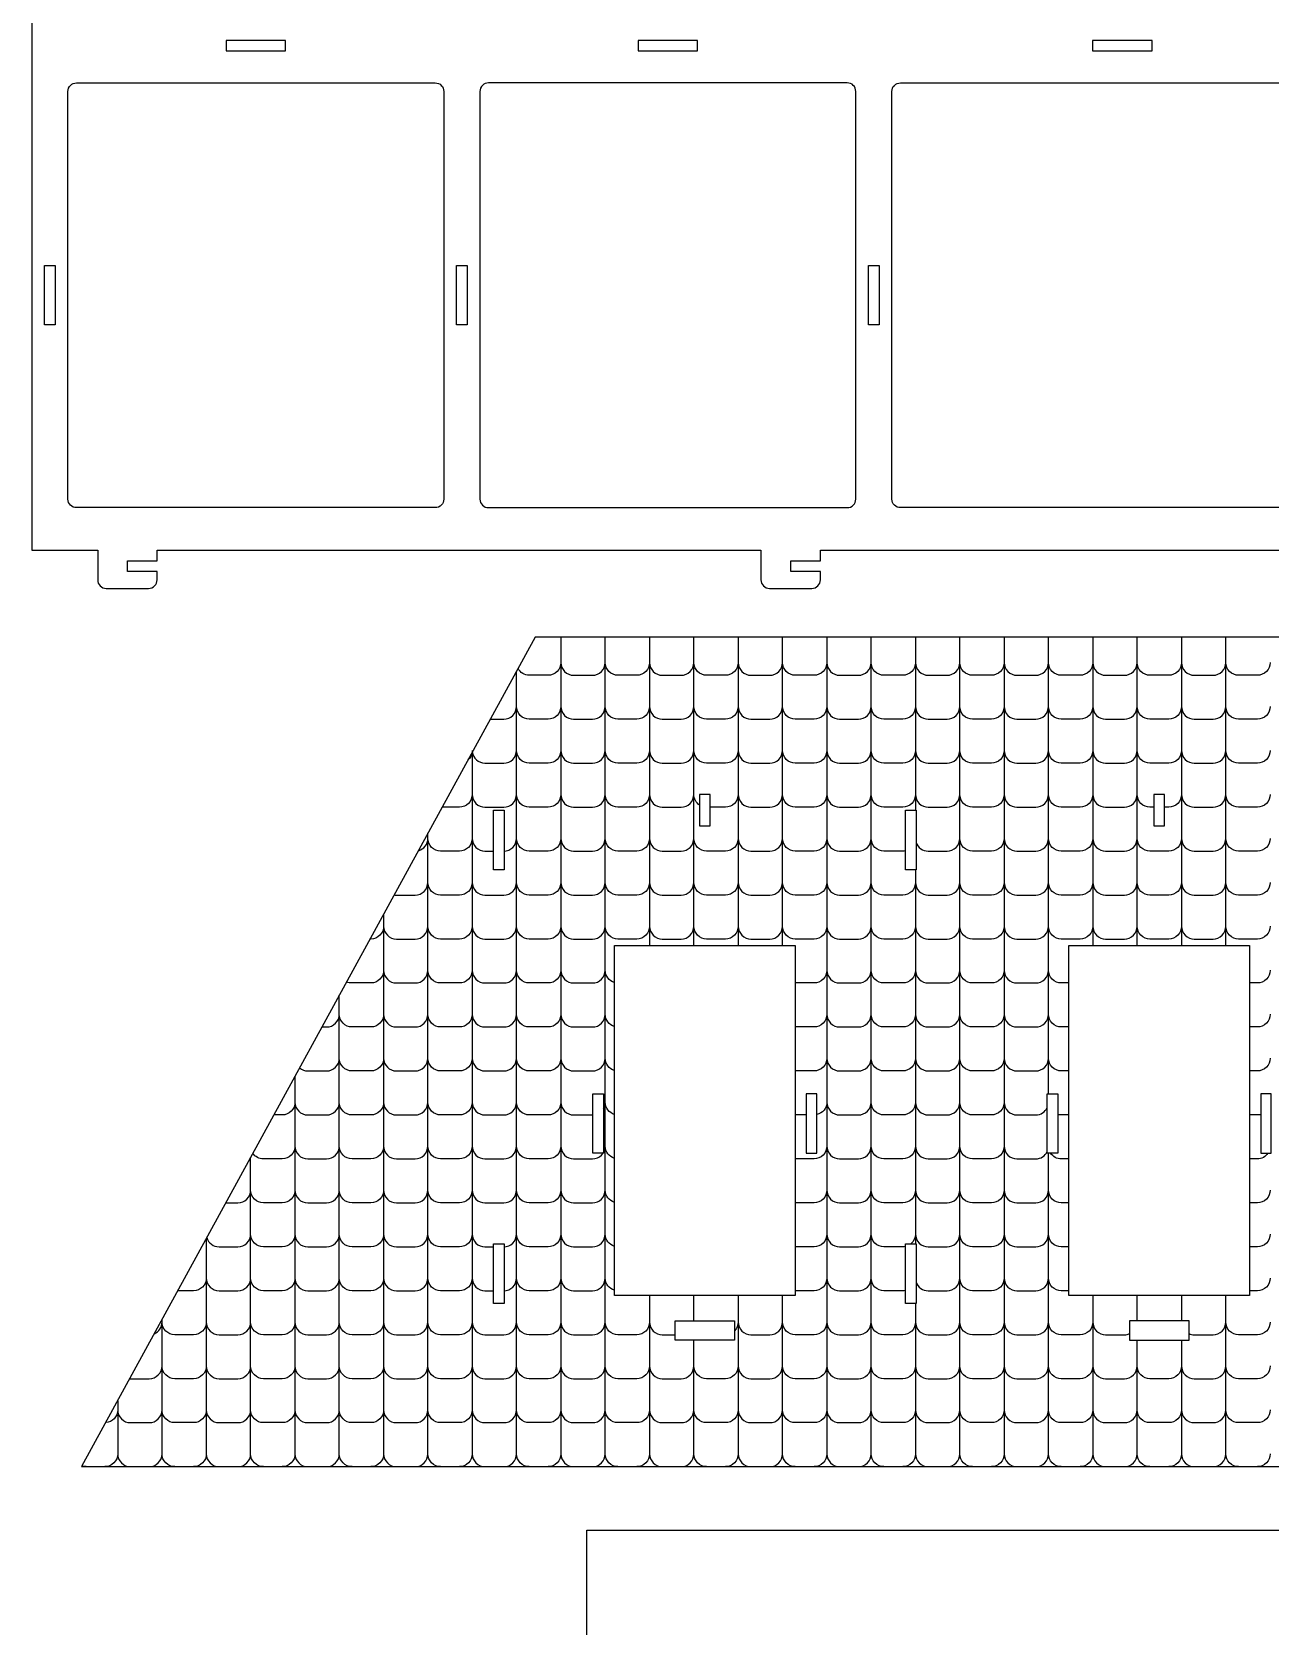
# Model space of a CAD drawing. Extents: x 3446 to 14467, y -2787 to 3269.
# Drawn here: x 8985 to 10384, y -660 to 1142 of the extents above; entities that cross this region are included whole.
import ezdxf

# ---------------------------------------------------------------- set-up
doc = ezdxf.new("R2010")
doc.units = 0
doc.header["$MEASUREMENT"] = 0
doc.layers.add('LAYER_1', color=18, linetype='CONTINUOUS')

msp = doc.modelspace()

# ---------------------------------------------------------------- linework, layer by layer
at = {"layer": 'LAYER_1'}
for points in [[(8984.8, 1696.1), (8984.8, 556.1), (9059.2, 556.1), (9059.2, 522.5, 0.414214), (9068.8, 512.9), (9116.8, 512.9, 0.414214), (9126.4, 522.5), (9126.4, 532.1), (9092.8, 532.1), (9092.8, 544.1), (9126.4, 544.1), (9126.4, 556.1), (9808.8, 556.1), (9808.8, 522.5, 0.414214), (9818.4, 512.9), (9866.4, 512.9, 0.414214), (9876, 522.5), (9876, 532.1), (9842.4, 532.1), (9842.4, 544.1), (9876, 544.1), (9876, 556.1), (10558.4, 556.1)], [(9582.7, 457.6), (9582.7, -465.1, 0.414214), (9597.1, -479.5)], [(9618.4, -479.5, 0.414214), (9632.8, -465.1), (9632.8, 457.6)], [(9883.3, 457.6), (9883.3, -465.1, 0.414214), (9897.7, -479.5)], [(9919, -479.5, 0.414214), (9933.4, -465.1), (9933.4, 457.6)], [(10048, -479.5, -0.414214), (10033.6, -465.1), (10033.6, 457.6)], [(10083.7, 457.6), (10083.7, -465.1, -0.414214), (10069.3, -479.5)], [(9518.2, -479.5, 0.414214), (9532.6, -465.1), (9532.6, 419.5)], [(9582.7, 429.1, -0.414214), (9568.3, 414.7), (9547, 414.7, -0.279406), (9534.3, 422.5)], [(9582.7, 429.1, 0.414214), (9597.1, 414.7), (9618.4, 414.7, 0.414214), (9632.8, 429.1)], [(9682.9, 429.1, -0.414214), (9668.5, 414.7), (9647.2, 414.7, -0.414214), (9632.8, 429.1)], [(9682.9, 429.1, 0.414214), (9697.3, 414.7), (9718.6, 414.7, 0.414214), (9733, 429.1)], [(9783.1, 429.1, -0.414214), (9768.7, 414.7), (9747.4, 414.7, -0.414214), (9733, 429.1)], [(9783.1, 429.1, 0.414214), (9797.5, 414.7), (9818.8, 414.7, 0.414214), (9833.2, 429.1)], [(9883.3, 429.1, -0.414214), (9868.9, 414.7), (9847.6, 414.7, -0.414214), (9833.2, 429.1)], [(9883.3, 429.1, 0.414214), (9897.7, 414.7), (9919, 414.7, 0.414214), (9933.4, 429.1)], [(9983.5, 429.1, -0.414214), (9969.1, 414.7), (9947.8, 414.7, -0.414214), (9933.4, 429.1)], [(9983.5, 429.1, 0.414214), (9997.9, 414.7), (10019.2, 414.7, 0.414214), (10033.6, 429.1)], [(10083.7, 429.1, -0.414214), (10069.3, 414.7), (10048, 414.7, -0.414214), (10033.6, 429.1)], [(10083.7, 429.1, 0.414214), (10098.1, 414.7), (10119.4, 414.7, 0.414214), (10133.8, 429.1)], [(10183.9, 429.1, -0.414214), (10169.5, 414.7), (10148.2, 414.7, -0.414214), (10133.8, 429.1)], [(10183.9, 429.1, 0.414214), (10198.3, 414.7), (10219.6, 414.7, 0.414214), (10234, 429.1)], [(10284.1, 429.1, -0.414214), (10269.7, 414.7), (10248.4, 414.7, -0.414214), (10234, 429.1)], [(10284.1, 429.1, 0.414214), (10298.5, 414.7), (10319.8, 414.7, 0.414214), (10334.2, 429.1)], [(10384.3, 429.1, -0.414214), (10369.9, 414.7), (10348.6, 414.7, -0.414214), (10334.2, 429.1)], [(9502.9, 365.1), (9518.2, 365.1, 0.414214), (9532.6, 379.5)], [(9582.7, 379.5, -0.414214), (9568.3, 365.1), (9547, 365.1, -0.414214), (9532.6, 379.5)], [(9582.7, 379.5, 0.414214), (9597.1, 365.1), (9618.4, 365.1, 0.414214), (9632.8, 379.5)], [(9682.9, 379.5, -0.414214), (9668.5, 365.1), (9647.2, 365.1, -0.414214), (9632.8, 379.5)], [(9682.9, 379.5, 0.414214), (9697.3, 365.1), (9718.6, 365.1, 0.414214), (9733, 379.5)], [(9783.1, 379.5, -0.414214), (9768.7, 365.1), (9747.4, 365.1, -0.414214), (9733, 379.5)], [(9783.1, 379.5, 0.414214), (9797.5, 365.1), (9818.8, 365.1, 0.414214), (9833.2, 379.5)], [(9883.3, 379.5, -0.414214), (9868.9, 365.1), (9847.6, 365.1, -0.414214), (9833.2, 379.5)], [(9883.3, 379.5, 0.414214), (9897.7, 365.1), (9919, 365.1, 0.414214), (9933.4, 379.5)], [(9983.5, 379.5, -0.414214), (9969.1, 365.1), (9947.8, 365.1, -0.414214), (9933.4, 379.5)], [(9983.5, 379.5, 0.414214), (9997.9, 365.1), (10019.2, 365.1, 0.414214), (10033.6, 379.5)], [(10083.7, 379.5, -0.414214), (10069.3, 365.1), (10048, 365.1, -0.414214), (10033.6, 379.5)], [(10083.7, 379.5, 0.414214), (10098.1, 365.1), (10119.4, 365.1, 0.414214), (10133.8, 379.5)], [(10183.9, 379.5, -0.414214), (10169.5, 365.1), (10148.2, 365.1, -0.414214), (10133.8, 379.5)], [(10183.9, 379.5, 0.414214), (10198.3, 365.1), (10219.6, 365.1, 0.414214), (10234, 379.5)], [(10284.1, 379.5, -0.414214), (10269.7, 365.1), (10248.4, 365.1, -0.414214), (10234, 379.5)], [(10284.1, 379.5, 0.414214), (10298.5, 365.1), (10319.8, 365.1, 0.414214), (10334.2, 379.5)], [(10384.3, 379.5, -0.414214), (10369.9, 365.1), (10348.6, 365.1, -0.414214), (10334.2, 379.5)], [(9482.4, 327.6, -0.175116), (9477.7, 319)], [(9482.5, 329.8), (9482.5, -465.1, 0.414214), (9496.9, -479.5)], [(9482.6, 328.1, 0.379798), (9496.9, 315.4), (9518.2, 315.4, 0.414214), (9532.6, 329.8)], [(9582.7, 329.8, -0.414214), (9568.3, 315.4), (9547, 315.4, -0.414214), (9532.6, 329.8)], [(9582.7, 329.8, 0.414214), (9597.1, 315.4), (9618.4, 315.4, 0.414214), (9632.8, 329.8)], [(9682.9, 329.8, -0.414214), (9668.5, 315.4), (9647.2, 315.4, -0.414214), (9632.8, 329.8)], [(9682.9, 329.8, 0.414214), (9697.3, 315.4), (9718.6, 315.4, 0.414214), (9733, 329.8)], [(9783.1, 329.8, -0.414214), (9768.7, 315.4), (9747.4, 315.4, -0.414214), (9733, 329.8)], [(9783.1, 329.8, 0.414214), (9797.5, 315.4), (9818.8, 315.4, 0.414214), (9833.2, 329.8)], [(9883.3, 329.8, -0.414214), (9868.9, 315.4), (9847.6, 315.4, -0.414214), (9833.2, 329.8)], [(9883.3, 329.8, 0.414214), (9897.7, 315.4), (9919, 315.4, 0.414214), (9933.4, 329.8)], [(9983.5, 329.8, -0.414214), (9969.1, 315.4), (9947.8, 315.4, -0.414214), (9933.4, 329.8)], [(9983.5, 329.8, 0.414214), (9997.9, 315.4), (10019.2, 315.4, 0.414214), (10033.6, 329.8)], [(10083.7, 329.8, -0.414214), (10069.3, 315.4), (10048, 315.4, -0.414214), (10033.6, 329.8)], [(10083.7, 329.8, 0.414214), (10098.1, 315.4), (10119.4, 315.4, 0.414214), (10133.8, 329.8)], [(10183.9, 329.8, -0.414214), (10169.5, 315.4), (10148.2, 315.4, -0.414214), (10133.8, 329.8)], [(10183.9, 329.8, 0.414214), (10198.3, 315.4), (10219.6, 315.4, 0.414214), (10234, 329.8)], [(10284.1, 329.8, -0.414214), (10269.7, 315.4), (10248.4, 315.4, -0.414214), (10234, 329.8)], [(10284.1, 329.8, 0.414214), (10298.5, 315.4), (10319.8, 315.4, 0.414214), (10334.2, 329.8)], [(10384.3, 329.8, -0.414214), (10369.9, 315.4), (10348.6, 315.4, -0.414214), (10334.2, 329.8)], [(9482.5, 280.1, -0.414214), (9468.1, 265.7), (9448.5, 265.7)], [(9482.5, 280.1, 0.414214), (9496.9, 265.7), (9518.2, 265.7, 0.414214), (9532.6, 280.1)], [(9582.7, 280.1, -0.414214), (9568.3, 265.7), (9547, 265.7, -0.414214), (9532.6, 280.1)], [(9582.7, 280.1, 0.414214), (9597.1, 265.7), (9618.4, 265.7, 0.414214), (9632.8, 280.1)], [(9682.9, 280.1, -0.414214), (9668.5, 265.7), (9647.2, 265.7, -0.414214), (9632.8, 280.1)], [(9682.9, 280.1, 0.414214), (9697.3, 265.7), (9718.6, 265.7, 0.414214), (9733, 280.1)], [(9739.4, 268.1, -0.250445), (9733, 280.1)], [(9783.1, 280.1, -0.414214), (9768.7, 265.7), (9751.4, 265.7)], [(9783.1, 280.1, 0.414214), (9797.5, 265.7), (9818.8, 265.7, 0.414214), (9833.2, 280.1)], [(9883.3, 280.1, -0.414214), (9868.9, 265.7), (9847.6, 265.7, -0.414214), (9833.2, 280.1)], [(9883.3, 280.1, 0.414214), (9897.7, 265.7), (9919, 265.7, 0.414214), (9933.4, 280.1)], [(9983.5, 280.1, -0.414214), (9969.1, 265.7), (9947.8, 265.7, -0.414214), (9933.4, 280.1)], [(9983.5, 280.1, 0.414214), (9997.9, 265.7), (10019.2, 265.7, 0.414214), (10033.6, 280.1)], [(10083.7, 280.1, -0.414214), (10069.3, 265.7), (10048, 265.7, -0.414214), (10033.6, 280.1)], [(10083.7, 280.1, 0.414214), (10098.1, 265.7), (10119.4, 265.7, 0.414214), (10133.8, 280.1)], [(10183.9, 280.1, -0.414214), (10169.5, 265.7), (10148.2, 265.7, -0.414214), (10133.8, 280.1)], [(10183.9, 280.1, 0.414214), (10198.3, 265.7), (10219.6, 265.7, 0.414214), (10234, 280.1)], [(10253, 265.7), (10248.4, 265.7, -0.414214), (10234, 280.1)], [(10284.1, 280.1, -0.414214), (10269.7, 265.7), (10265, 265.7)], [(10284.1, 280.1, 0.414214), (10298.5, 265.7), (10319.8, 265.7, 0.414214), (10334.2, 280.1)], [(10384.3, 280.1, -0.414214), (10369.9, 265.7), (10348.6, 265.7, -0.414214), (10334.2, 280.1)], [(9446.8, -479.5, -0.414214), (9432.4, -465.1), (9432.4, 236.3)], [(9421.6, 216.5, 0.342693), (9432.4, 230.4)], [(9482.5, 230.4, -0.414214), (9468.1, 216), (9446.8, 216, -0.414214), (9432.4, 230.4)], [(9482.5, 230.4, 0.414214), (9496.9, 216), (9506.6, 216)], [(9518.2, 216, 0.414214), (9532.6, 230.4)], [(9582.7, 230.4, -0.414214), (9568.3, 216), (9547, 216, -0.414214), (9532.6, 230.4)], [(9582.7, 230.4, 0.414214), (9597.1, 216), (9618.4, 216, 0.414214), (9632.8, 230.4)], [(9682.9, 230.4, -0.414214), (9668.5, 216), (9647.2, 216, -0.414214), (9632.8, 230.4)], [(9682.9, 230.4, 0.414214), (9697.3, 216), (9718.6, 216, 0.414214), (9733, 230.4)], [(9783.1, 230.4, -0.414214), (9768.7, 216), (9747.4, 216, -0.414214), (9733, 230.4)], [(9783.1, 230.4, 0.414214), (9797.5, 216), (9818.8, 216, 0.414214), (9833.2, 230.4)], [(9883.3, 230.4, -0.414214), (9868.9, 216), (9847.6, 216, -0.414214), (9833.2, 230.4)], [(9883.3, 230.4, 0.414214), (9897.7, 216), (9919, 216, 0.414214), (9933.4, 230.4)], [(9972.2, 216.4, -0.054702), (9969.1, 216), (9947.8, 216, -0.414214), (9933.4, 230.4)], [(9984.2, 225.9, 0.323813), (9997.9, 216), (10019.2, 216, 0.414214), (10033.6, 230.4)], [(10083.7, 230.4, -0.414214), (10069.3, 216), (10048, 216, -0.414214), (10033.6, 230.4)], [(10083.7, 230.4, 0.414214), (10098.1, 216), (10119.4, 216, 0.414214), (10133.8, 230.4)], [(10183.9, 230.4, -0.414214), (10169.5, 216), (10148.2, 216, -0.414214), (10133.8, 230.4)], [(10183.9, 230.4, 0.414214), (10198.3, 216), (10219.6, 216, 0.414214), (10234, 230.4)], [(10284.1, 230.4, -0.414214), (10269.7, 216), (10248.4, 216, -0.414214), (10234, 230.4)], [(10284.1, 230.4, 0.414214), (10298.5, 216), (10319.8, 216, 0.414214), (10334.2, 230.4)], [(10384.3, 230.4, -0.414214), (10369.9, 216), (10348.6, 216, -0.414214), (10334.2, 230.4)], [(9394.3, 166.5, 0.042575), (9396.8, 166.3), (9418, 166.3, 0.414214), (9432.4, 180.7)], [(9482.5, 180.7, -0.414214), (9468.1, 166.3), (9446.8, 166.3, -0.414214), (9432.4, 180.7)], [(9482.5, 180.7, 0.414214), (9496.9, 166.3), (9518.2, 166.3, 0.414214), (9532.6, 180.7)], [(9582.7, 180.7, -0.414214), (9568.3, 166.3), (9547, 166.3, -0.414214), (9532.6, 180.7)], [(9582.7, 180.7, 0.414214), (9597.1, 166.3), (9618.4, 166.3, 0.414214), (9632.8, 180.7)], [(9682.9, 180.7, -0.414214), (9668.5, 166.3), (9647.2, 166.3, -0.414214), (9632.8, 180.7)], [(9682.9, 180.7, 0.414214), (9697.3, 166.3), (9718.6, 166.3, 0.414214), (9733, 180.7)], [(9783.1, 180.7, -0.414214), (9768.7, 166.3), (9747.4, 166.3, -0.414214), (9733, 180.7)], [(9783.1, 180.7, 0.414214), (9797.5, 166.3), (9818.8, 166.3, 0.414214), (9833.2, 180.7)], [(9883.3, 180.7, -0.414214), (9868.9, 166.3), (9847.6, 166.3, -0.414214), (9833.2, 180.7)], [(9883.3, 180.7, 0.414214), (9897.7, 166.3), (9919, 166.3, 0.414214), (9933.4, 180.7)], [(9983.5, 180.7, -0.414214), (9969.1, 166.3), (9947.8, 166.3, -0.414214), (9933.4, 180.7)], [(9983.5, 180.7, 0.414214), (9997.9, 166.3), (10019.2, 166.3, 0.414214), (10033.6, 180.7)], [(10083.7, 180.7, -0.414214), (10069.3, 166.3), (10048, 166.3, -0.414214), (10033.6, 180.7)], [(10083.7, 180.7, 0.414214), (10098.1, 166.3), (10119.4, 166.3, 0.414214), (10133.8, 180.7)], [(10183.9, 180.7, -0.414214), (10169.5, 166.3), (10148.2, 166.3, -0.414214), (10133.8, 180.7)], [(10183.9, 180.7, 0.414214), (10198.3, 166.3), (10219.6, 166.3, 0.414214), (10234, 180.7)], [(10284.1, 180.7, -0.414214), (10269.7, 166.3), (10248.4, 166.3, -0.414214), (10234, 180.7)], [(10284.1, 180.7, 0.414214), (10298.5, 166.3), (10319.8, 166.3, 0.414214), (10334.2, 180.7)], [(10384.3, 180.7, -0.414214), (10369.9, 166.3), (10348.6, 166.3, -0.414214), (10334.2, 180.7)], [(9382.4, 144.7), (9382.4, -465.1, 0.414214), (9396.8, -479.5)], [(9382.4, 131.1, -0.414214), (9368, 116.7), (9367, 116.7)], [(9382.4, 131.1, 0.414214), (9396.8, 116.7), (9418, 116.7, 0.414214), (9432.4, 131.1)], [(9482.5, 131.1, -0.414214), (9468.1, 116.7), (9446.8, 116.7, -0.414214), (9432.4, 131.1)], [(9482.5, 131.1, 0.414214), (9496.9, 116.7), (9518.2, 116.7, 0.414214), (9532.6, 131.1)], [(9582.7, 131.1, -0.414214), (9568.3, 116.7), (9547, 116.7, -0.414214), (9532.6, 131.1)], [(9582.7, 131.1, 0.414214), (9597.1, 116.7), (9618.4, 116.7, 0.414214), (9632.8, 131.1)], [(9682.9, 131.1, -0.414214), (9668.5, 116.7), (9647.2, 116.7, -0.414214), (9632.8, 131.1)], [(9682.9, 131.1, 0.414214), (9697.3, 116.7), (9718.6, 116.7, 0.414214), (9733, 131.1)], [(9783.1, 131.1, -0.414214), (9768.7, 116.7), (9747.4, 116.7, -0.414214), (9733, 131.1)], [(9783.1, 131.1, 0.414214), (9797.5, 116.7), (9818.8, 116.7, 0.414214), (9833.2, 131.1)], [(9883.3, 131.1, -0.414214), (9868.9, 116.7), (9847.6, 116.7, -0.414214), (9833.2, 131.1)], [(9883.3, 131.1, 0.414214), (9897.7, 116.7), (9919, 116.7, 0.414214), (9933.4, 131.1)], [(9983.5, 131.1, -0.414214), (9969.1, 116.7), (9947.8, 116.7, -0.414214), (9933.4, 131.1)], [(9983.5, 131.1, 0.414214), (9997.9, 116.7), (10019.2, 116.7, 0.414214), (10033.6, 131.1)], [(10083.7, 131.1, -0.414214), (10069.3, 116.7), (10048, 116.7, -0.414214), (10033.6, 131.1)], [(10083.7, 131.1, 0.414214), (10098.1, 116.7), (10119.4, 116.7, 0.414214), (10133.8, 131.1)], [(10183.9, 131.1, -0.414214), (10169.5, 116.7), (10148.2, 116.7, -0.414214), (10133.8, 131.1)], [(10183.9, 131.1, 0.414214), (10198.3, 116.7), (10219.6, 116.7, 0.414214), (10234, 131.1)], [(10284.1, 131.1, -0.414214), (10269.7, 116.7), (10248.4, 116.7, -0.414214), (10234, 131.1)], [(10284.1, 131.1, 0.414214), (10298.5, 116.7), (10319.8, 116.7, 0.414214), (10334.2, 131.1)], [(10384.3, 131.1, -0.414214), (10369.9, 116.7), (10348.6, 116.7, -0.414214), (10334.2, 131.1)], [(9382.4, 81.4, -0.414214), (9368, 67), (9346.7, 67, -0.109058), (9340.6, 68.3)], [(9382.4, 81.4, 0.414214), (9396.8, 67), (9418, 67, 0.414214), (9432.4, 81.4)], [(9482.5, 81.4, -0.414214), (9468.1, 67), (9446.8, 67, -0.414214), (9432.4, 81.4)], [(9482.5, 81.4, 0.414214), (9496.9, 67), (9518.2, 67, 0.414214), (9532.6, 81.4)], [(9582.7, 81.4, -0.414214), (9568.3, 67), (9547, 67, -0.414214), (9532.6, 81.4)], [(9582.7, 81.4, 0.414214), (9597.1, 67), (9618.4, 67, 0.414214), (9632.8, 81.4)], [(9643.3, 67.5, -0.335422), (9632.8, 81.4)], [(9883.3, 81.4, -0.414214), (9868.9, 67), (9847.6, 67, -0.001323), (9847.5, 67)], [(9883.3, 81.4, 0.414214), (9897.7, 67), (9919, 67, 0.414214), (9933.4, 81.4)], [(9983.5, 81.4, -0.414214), (9969.1, 67), (9947.8, 67, -0.414214), (9933.4, 81.4)], [(9983.5, 81.4, 0.414214), (9997.9, 67), (10019.2, 67, 0.414214), (10033.6, 81.4)], [(10083.7, 81.4, -0.414214), (10069.3, 67), (10048, 67, -0.414214), (10033.6, 81.4)], [(10083.7, 81.4, 0.414214), (10098.1, 67), (10119.4, 67, 0.414214), (10133.8, 81.4)], [(10156.9, 67), (10148.2, 67, -0.414214), (10133.8, 81.4)], [(10384.3, 81.4, -0.414214), (10369.9, 67), (10361.1, 67)], [(9346.7, -479.5, -0.414214), (9332.3, -465.1), (9332.3, 53.1)], [(9312.7, 17.3), (9317.9, 17.3, 0.414214), (9332.3, 31.7)], [(9382.4, 31.7, -0.414214), (9368, 17.3), (9346.7, 17.3, -0.414214), (9332.3, 31.7)], [(9382.4, 31.7, 0.414214), (9396.8, 17.3), (9418, 17.3, 0.414214), (9432.4, 31.7)], [(9482.5, 31.7, -0.414214), (9468.1, 17.3), (9446.8, 17.3, -0.414214), (9432.4, 31.7)], [(9482.5, 31.7, 0.414214), (9496.9, 17.3), (9518.2, 17.3, 0.414214), (9532.6, 31.7)], [(9582.7, 31.7, -0.414214), (9568.3, 17.3), (9547, 17.3, -0.414214), (9532.6, 31.7)], [(9582.7, 31.7, 0.414214), (9597.1, 17.3), (9618.4, 17.3, 0.414214), (9632.8, 31.7)], [(9643.3, 17.8, -0.335422), (9632.8, 31.7)], [(9883.3, 31.7, -0.414214), (9868.9, 17.3), (9847.6, 17.3, -0.001323), (9847.5, 17.3)], [(9883.3, 31.7, 0.414214), (9897.7, 17.3), (9919, 17.3, 0.414214), (9933.4, 31.7)], [(9983.5, 31.7, -0.414214), (9969.1, 17.3), (9947.8, 17.3, -0.414214), (9933.4, 31.7)], [(9983.5, 31.7, 0.414214), (9997.9, 17.3), (10019.2, 17.3, 0.414214), (10033.6, 31.7)], [(10083.7, 31.7, -0.414214), (10069.3, 17.3), (10048, 17.3, -0.414214), (10033.6, 31.7)], [(10083.7, 31.7, 0.414214), (10098.1, 17.3), (10119.4, 17.3, 0.414214), (10133.8, 31.7)], [(10156.9, 17.3), (10148.2, 17.3, -0.414214), (10133.8, 31.7)], [(10384.3, 31.7, -0.414214), (10369.9, 17.3), (10361.1, 17.3)], [(9287.4, -29, 0.175306), (9296.6, -32.4), (9317.9, -32.4, 0.414214), (9332.3, -18)], [(9382.4, -18, -0.414214), (9368, -32.4), (9346.7, -32.4, -0.414214), (9332.3, -18)], [(9382.4, -18, 0.414214), (9396.8, -32.4), (9418, -32.4, 0.414214), (9432.4, -18)], [(9482.5, -18, -0.414214), (9468.1, -32.4), (9446.8, -32.4, -0.414214), (9432.4, -18)], [(9482.5, -18, 0.414214), (9496.9, -32.4), (9518.2, -32.4, 0.414214), (9532.6, -18)], [(9582.7, -18, -0.414214), (9568.3, -32.4), (9547, -32.4, -0.414214), (9532.6, -18)], [(9582.7, -18, 0.414214), (9597.1, -32.4), (9618.4, -32.4, 0.414214), (9632.8, -18)], [(9643.3, -31.8, -0.335422), (9632.8, -18)], [(9883.3, -18, -0.414214), (9868.9, -32.4), (9847.6, -32.4, -0.001323), (9847.5, -32.4)], [(9883.3, -18, 0.414214), (9897.7, -32.4), (9919, -32.4, 0.414214), (9933.4, -18)], [(9983.5, -18, -0.414214), (9969.1, -32.4), (9947.8, -32.4, -0.414214), (9933.4, -18)], [(9983.5, -18, 0.414214), (9997.9, -32.4), (10019.2, -32.4, 0.414214), (10033.6, -18)], [(10083.7, -18, -0.414214), (10069.3, -32.4), (10048, -32.4, -0.414214), (10033.6, -18)], [(10083.7, -18, 0.414214), (10098.1, -32.4), (10119.4, -32.4, 0.414214), (10133.8, -18)], [(10156.9, -32.4), (10148.2, -32.4, -0.414214), (10133.8, -18)], [(10384.3, -18, -0.414214), (10369.9, -32.4), (10361.1, -32.4)], [(9282.2, -38.5), (9282.2, -465.1, 0.414214), (9296.6, -479.5)], [(9282.2, -67.7, -0.414214), (9267.8, -82.1), (9258.4, -82.1)], [(9282.2, -67.7, 0.414214), (9296.6, -82.1), (9317.9, -82.1, 0.414214), (9332.3, -67.7)], [(9382.4, -67.7, -0.414214), (9368, -82.1), (9346.7, -82.1, -0.414214), (9332.3, -67.7)], [(9382.4, -67.7, 0.414214), (9396.8, -82.1), (9418, -82.1, 0.414214), (9432.4, -67.7)], [(9482.5, -67.7, -0.414214), (9468.1, -82.1), (9446.8, -82.1, -0.414214), (9432.4, -67.7)], [(9482.5, -67.7, 0.414214), (9496.9, -82.1), (9518.2, -82.1, 0.414214), (9532.6, -67.7)], [(9582.7, -67.7, -0.414214), (9568.3, -82.1), (9547, -82.1, -0.414214), (9532.6, -67.7)], [(9582.7, -67.7, 0.414214), (9597.1, -82.1), (9618.4, -82.1, 0.006806), (9618.8, -82.1)], [(9630.8, -75, 0.13441), (9632.8, -67.7)], [(9643.3, -81.5, -0.335422), (9632.8, -67.7)], [(9883.3, -67.7, -0.351824), (9872, -81.7)], [(9883.3, -67.7, 0.414214), (9897.7, -82.1), (9919, -82.1, 0.414214), (9933.4, -67.7)], [(9983.5, -67.7, -0.414214), (9969.1, -82.1), (9947.8, -82.1, -0.414214), (9933.4, -67.7)], [(9983.5, -67.7, 0.414214), (9997.9, -82.1), (10019.2, -82.1, 0.414214), (10033.6, -67.7)], [(10083.7, -67.7, -0.414214), (10069.3, -82.1), (10048, -82.1, -0.414214), (10033.6, -67.7)], [(10083.7, -67.7, 0.414214), (10098.1, -82.1), (10119.4, -82.1, 0.291063), (10132.4, -73.8)], [(9860, -82.1), (9847.6, -82.1, -0.001323), (9847.5, -82.1)], [(10156.9, -82.1), (10148.2, -82.1, -0.06611), (10144.4, -81.6)], [(10373.6, -81.6, -0.06611), (10369.9, -82.1), (10361.1, -82.1)], [(9282.2, -117.3, -0.414214), (9267.8, -131.7), (9246.5, -131.7, -0.2469), (9234.6, -125.5)], [(9282.2, -117.3, 0.414214), (9296.6, -131.7), (9317.9, -131.7, 0.414214), (9332.3, -117.3)], [(9382.4, -117.3, -0.414214), (9368, -131.7), (9346.7, -131.7, -0.414214), (9332.3, -117.3)], [(9382.4, -117.3, 0.414214), (9396.8, -131.7), (9418, -131.7, 0.414214), (9432.4, -117.3)], [(9482.5, -117.3, -0.414214), (9468.1, -131.7), (9446.8, -131.7, -0.414214), (9432.4, -117.3)], [(9482.5, -117.3, 0.414214), (9496.9, -131.7), (9518.2, -131.7, 0.414214), (9532.6, -117.3)], [(9582.7, -117.3, -0.414214), (9568.3, -131.7), (9547, -131.7, -0.414214), (9532.6, -117.3)], [(9582.7, -117.3, 0.414214), (9597.1, -131.7), (9618.4, -131.7, 0.414214), (9632.8, -117.3)], [(9643.3, -131.2, -0.335422), (9632.8, -117.3)], [(9883.3, -117.3, -0.414214), (9868.9, -131.7), (9847.6, -131.7, -0.001323), (9847.5, -131.7)], [(9883.3, -117.3, 0.414214), (9897.7, -131.7), (9919, -131.7, 0.414214), (9933.4, -117.3)], [(9983.5, -117.3, -0.414214), (9969.1, -131.7), (9947.8, -131.7, -0.414214), (9933.4, -117.3)], [(9983.5, -117.3, 0.414214), (9997.9, -131.7), (10019.2, -131.7, 0.414214), (10033.6, -117.3)], [(10083.7, -117.3, -0.414214), (10069.3, -131.7), (10048, -131.7, -0.414214), (10033.6, -117.3)], [(10083.7, -117.3, 0.414214), (10098.1, -131.7), (10119.4, -131.7, 0.291063), (10132.4, -123.4)], [(10148.2, -479.5, -0.414214), (10133.8, -465.1), (10133.8, -125.4)], [(10156.9, -131.7), (10148.2, -131.7, -0.249808), (10136.2, -125.4)], [(10381.8, -125.4, -0.249808), (10369.9, -131.7), (10361.1, -131.7)], [(9246.5, -479.5, -0.414214), (9232.1, -465.1), (9232.1, -130.1)], [(9204, -181.4), (9217.7, -181.4, 0.414214), (9232.1, -167)], [(9282.2, -167, -0.414214), (9267.8, -181.4), (9246.5, -181.4, -0.414214), (9232.1, -167)], [(9282.2, -167, 0.414214), (9296.6, -181.4), (9317.9, -181.4, 0.414214), (9332.3, -167)], [(9382.4, -167, -0.414214), (9368, -181.4), (9346.7, -181.4, -0.414214), (9332.3, -167)], [(9382.4, -167, 0.414214), (9396.8, -181.4), (9418, -181.4, 0.414214), (9432.4, -167)], [(9482.5, -167, -0.414214), (9468.1, -181.4), (9446.8, -181.4, -0.414214), (9432.4, -167)], [(9482.5, -167, 0.414214), (9496.9, -181.4), (9518.2, -181.4, 0.414214), (9532.6, -167)], [(9582.7, -167, -0.414214), (9568.3, -181.4), (9547, -181.4, -0.414214), (9532.6, -167)], [(9582.7, -167, 0.414214), (9597.1, -181.4), (9618.4, -181.4, 0.414214), (9632.8, -167)], [(9643.3, -180.9, -0.335422), (9632.8, -167)], [(9883.3, -167, -0.414214), (9868.9, -181.4), (9847.6, -181.4, -0.001323), (9847.5, -181.4)], [(9883.3, -167, 0.414214), (9897.7, -181.4), (9919, -181.4, 0.414214), (9933.4, -167)], [(9983.5, -167, -0.414214), (9969.1, -181.4), (9947.8, -181.4, -0.414214), (9933.4, -167)], [(9983.5, -167, 0.414214), (9997.9, -181.4), (10019.2, -181.4, 0.414214), (10033.6, -167)], [(10083.7, -167, -0.414214), (10069.3, -181.4), (10048, -181.4, -0.414214), (10033.6, -167)], [(10083.7, -167, 0.414214), (10098.1, -181.4), (10119.4, -181.4, 0.414214), (10133.8, -167)], [(10156.9, -181.4), (10148.2, -181.4, -0.414214), (10133.8, -167)], [(10384.3, -167, -0.414214), (10369.9, -181.4), (10361.1, -181.4)], [(9182, -221.7), (9182, -465.1, 0.414214), (9196.4, -479.5)], [(9182.5, -220.7, 0.333881), (9196.4, -231.1), (9217.7, -231.1, 0.414214), (9232.1, -216.7)], [(9282.2, -216.7, -0.414214), (9267.8, -231.1), (9246.5, -231.1, -0.414214), (9232.1, -216.7)], [(9282.2, -216.7, 0.414214), (9296.6, -231.1), (9317.9, -231.1, 0.414214), (9332.3, -216.7)], [(9382.4, -216.7, -0.414214), (9368, -231.1), (9346.7, -231.1, -0.414214), (9332.3, -216.7)], [(9382.4, -216.7, 0.414214), (9396.8, -231.1), (9418, -231.1, 0.414214), (9432.4, -216.7)], [(9482.5, -216.7, -0.414214), (9468.1, -231.1), (9446.8, -231.1, -0.414214), (9432.4, -216.7)], [(9482.5, -216.7, 0.414214), (9496.9, -231.1), (9506.6, -231.1)], [(9518.2, -231.1, 0.414214), (9532.6, -216.7)], [(9582.7, -216.7, -0.414214), (9568.3, -231.1), (9547, -231.1, -0.414214), (9532.6, -216.7)], [(9582.7, -216.7, 0.414214), (9597.1, -231.1), (9618.4, -231.1, 0.414214), (9632.8, -216.7)], [(9643.3, -230.6, -0.335422), (9632.8, -216.7)], [(9883.3, -216.7, -0.414214), (9868.9, -231.1), (9847.6, -231.1, -0.001323), (9847.5, -231.1)], [(9883.3, -216.7, 0.414214), (9897.7, -231.1), (9919, -231.1, 0.414214), (9933.4, -216.7)], [(9972.2, -230.8, -0.054702), (9969.1, -231.1), (9947.8, -231.1, -0.414214), (9933.4, -216.7)], [(9983.5, -216.7, -0.226596), (9978.1, -227.9)], [(9983.5, -216.7, 0.414214), (9997.9, -231.1), (10019.2, -231.1, 0.414214), (10033.6, -216.7)], [(10083.7, -216.7, -0.414214), (10069.3, -231.1), (10048, -231.1, -0.414214), (10033.6, -216.7)], [(10083.7, -216.7, 0.414214), (10098.1, -231.1), (10119.4, -231.1, 0.414214), (10133.8, -216.7)], [(10156.9, -231.1), (10148.2, -231.1, -0.414214), (10133.8, -216.7)], [(10384.3, -216.7, -0.414214), (10369.9, -231.1), (10361.1, -231.1)], [(9182, -266.4, -0.414214), (9167.6, -280.8), (9149.7, -280.8)], [(9182, -266.4, 0.414214), (9196.4, -280.8), (9217.7, -280.8, 0.414214), (9232.1, -266.4)], [(9282.2, -266.4, -0.414214), (9267.8, -280.8), (9246.5, -280.8, -0.414214), (9232.1, -266.4)], [(9282.2, -266.4, 0.414214), (9296.6, -280.8), (9317.9, -280.8, 0.414214), (9332.3, -266.4)], [(9382.4, -266.4, -0.414214), (9368, -280.8), (9346.7, -280.8, -0.414214), (9332.3, -266.4)], [(9382.4, -266.4, 0.414214), (9396.8, -280.8), (9418, -280.8, 0.414214), (9432.4, -266.4)], [(9482.5, -266.4, -0.414214), (9468.1, -280.8), (9446.8, -280.8, -0.414214), (9432.4, -266.4)], [(9482.5, -266.4, 0.414214), (9496.9, -280.8), (9506.6, -280.8)], [(9518.2, -280.8, 0.414214), (9532.6, -266.4)], [(9582.7, -266.4, -0.414214), (9568.3, -280.8), (9547, -280.8, -0.414214), (9532.6, -266.4)], [(9582.7, -266.4, 0.414214), (9597.1, -280.8), (9618.4, -280.8, 0.414214), (9632.8, -266.4)], [(9643.3, -280.2, -0.335422), (9632.8, -266.4)], [(9883.3, -266.4, -0.414214), (9868.9, -280.8), (9847.6, -280.8, -0.001323), (9847.5, -280.8)], [(9883.3, -266.4, 0.414214), (9897.7, -280.8), (9919, -280.8, 0.414214), (9933.4, -266.4)], [(9972.2, -280.4, -0.054702), (9969.1, -280.8), (9947.8, -280.8, -0.414214), (9933.4, -266.4)], [(9984.2, -270.9, 0.323813), (9997.9, -280.8), (10019.2, -280.8, 0.414214), (10033.6, -266.4)], [(10083.7, -266.4, -0.414214), (10069.3, -280.8), (10048, -280.8, -0.414214), (10033.6, -266.4)], [(10083.7, -266.4, 0.414214), (10098.1, -280.8), (10119.4, -280.8, 0.414214), (10133.8, -266.4)], [(10156.9, -280.8), (10148.2, -280.8, -0.414214), (10133.8, -266.4)], [(10384.3, -266.4, -0.414214), (10369.9, -280.8), (10361.1, -280.8)], [(9682.9, -286), (9682.9, -465.1, -0.414214), (9668.5, -479.5)], [(9783.1, -286), (9783.1, -465.1, 0.414214), (9797.5, -479.5)], [(9818.8, -479.5, 0.414214), (9833.2, -465.1), (9833.2, -286)], [(10183.9, -286), (10183.9, -465.1, 0.414214), (10198.3, -479.5)], [(10319.8, -479.5, 0.414214), (10334.2, -465.1), (10334.2, -286)], [(9983.5, -295.1), (9983.5, -465.1, -0.414214), (9969.1, -479.5)], [(9117.5, -479.5, 0.414214), (9131.9, -465.1), (9131.9, -313.3)], [(9123.2, -329.3, 0.299842), (9131.9, -316.1)], [(9182, -316.1, -0.414214), (9167.6, -330.5), (9146.3, -330.5, -0.414214), (9131.9, -316.1)], [(9182, -316.1, 0.414214), (9196.4, -330.5), (9217.7, -330.5, 0.414214), (9232.1, -316.1)], [(9282.2, -316.1, -0.414214), (9267.8, -330.5), (9246.5, -330.5, -0.414214), (9232.1, -316.1)], [(9282.2, -316.1, 0.414214), (9296.6, -330.5), (9317.9, -330.5, 0.414214), (9332.3, -316.1)], [(9382.4, -316.1, -0.414214), (9368, -330.5), (9346.7, -330.5, -0.414214), (9332.3, -316.1)], [(9382.4, -316.1, 0.414214), (9396.8, -330.5), (9418, -330.5, 0.414214), (9432.4, -316.1)], [(9482.5, -316.1, -0.414214), (9468.1, -330.5), (9446.8, -330.5, -0.414214), (9432.4, -316.1)], [(9482.5, -316.1, 0.414214), (9496.9, -330.5), (9518.2, -330.5, 0.414214), (9532.6, -316.1)], [(9582.7, -316.1, -0.414214), (9568.3, -330.5), (9547, -330.5, -0.414214), (9532.6, -316.1)], [(9582.7, -316.1, 0.414214), (9597.1, -330.5), (9618.4, -330.5, 0.414214), (9632.8, -316.1)], [(9682.9, -316.1, -0.414214), (9668.5, -330.5), (9647.2, -330.5, -0.414214), (9632.8, -316.1)], [(9682.9, -316.1, 0.414214), (9697.3, -330.5), (9711.8, -330.5)], [(9783.1, -316.1, -0.195819), (9779, -326.1)], [(9783.1, -316.1, 0.414214), (9797.5, -330.5), (9818.8, -330.5, 0.414214), (9833.2, -316.1)], [(9883.3, -316.1, -0.414214), (9868.9, -330.5), (9847.6, -330.5, -0.414214), (9833.2, -316.1)], [(9883.3, -316.1, 0.414214), (9897.7, -330.5), (9919, -330.5, 0.414214), (9933.4, -316.1)], [(9983.5, -316.1, -0.414214), (9969.1, -330.5), (9947.8, -330.5, -0.414214), (9933.4, -316.1)], [(9983.5, -316.1, 0.414214), (9997.9, -330.5), (10019.2, -330.5, 0.414214), (10033.6, -316.1)], [(10083.7, -316.1, -0.414214), (10069.3, -330.5), (10048, -330.5, -0.414214), (10033.6, -316.1)], [(10083.7, -316.1, 0.414214), (10098.1, -330.5), (10119.4, -330.5, 0.414214), (10133.8, -316.1)], [(10183.9, -316.1, -0.414214), (10169.5, -330.5), (10148.2, -330.5, -0.414214), (10133.8, -316.1)], [(10183.9, -316.1, 0.414214), (10198.3, -330.5), (10219.6, -330.5, 0.104922), (10225.4, -329.2)], [(10292.6, -329.2, 0.104922), (10298.5, -330.5), (10319.8, -330.5, 0.414214), (10334.2, -316.1)], [(10384.3, -316.1, -0.414214), (10369.9, -330.5), (10348.6, -330.5, -0.414214), (10334.2, -316.1)], [(9718.6, -479.5, 0.414214), (9733, -465.1), (9733, -336.7)], [(10219.6, -479.5, 0.414214), (10234, -465.1), (10234, -336.7)], [(10284.1, -336.7), (10284.1, -465.1, -0.414214), (10269.7, -479.5)], [(9095.4, -380.1, 0.014208), (9096.2, -380.1), (9117.5, -380.1, 0.414214), (9131.9, -365.7)], [(9182, -365.7, -0.414214), (9167.6, -380.1), (9146.3, -380.1, -0.414214), (9131.9, -365.7)], [(9182, -365.7, 0.414214), (9196.4, -380.1), (9217.7, -380.1, 0.414214), (9232.1, -365.7)], [(9282.2, -365.7, -0.414214), (9267.8, -380.1), (9246.5, -380.1, -0.414214), (9232.1, -365.7)], [(9282.2, -365.7, 0.414214), (9296.6, -380.1), (9317.9, -380.1, 0.414214), (9332.3, -365.7)], [(9382.4, -365.7, -0.414214), (9368, -380.1), (9346.7, -380.1, -0.414214), (9332.3, -365.7)], [(9382.4, -365.7, 0.414214), (9396.8, -380.1), (9418, -380.1, 0.414214), (9432.4, -365.7)], [(9482.5, -365.7, -0.414214), (9468.1, -380.1), (9446.8, -380.1, -0.414214), (9432.4, -365.7)], [(9482.5, -365.7, 0.414214), (9496.9, -380.1), (9518.2, -380.1, 0.414214), (9532.6, -365.7)], [(9582.7, -365.7, -0.414214), (9568.3, -380.1), (9547, -380.1, -0.414214), (9532.6, -365.7)], [(9582.7, -365.7, 0.414214), (9597.1, -380.1), (9618.4, -380.1, 0.414214), (9632.8, -365.7)], [(9682.9, -365.7, -0.414214), (9668.5, -380.1), (9647.2, -380.1, -0.414214), (9632.8, -365.7)], [(9682.9, -365.7, 0.414214), (9697.3, -380.1), (9718.6, -380.1, 0.414214), (9733, -365.7)], [(9783.1, -365.7, -0.414214), (9768.7, -380.1), (9747.4, -380.1, -0.414214), (9733, -365.7)], [(9783.1, -365.7, 0.414214), (9797.5, -380.1), (9818.8, -380.1, 0.414214), (9833.2, -365.7)], [(9883.3, -365.7, -0.414214), (9868.9, -380.1), (9847.6, -380.1, -0.414214), (9833.2, -365.7)], [(9883.3, -365.7, 0.414214), (9897.7, -380.1), (9919, -380.1, 0.414214), (9933.4, -365.7)], [(9983.5, -365.7, -0.414214), (9969.1, -380.1), (9947.8, -380.1, -0.414214), (9933.4, -365.7)], [(9983.5, -365.7, 0.414214), (9997.9, -380.1), (10019.2, -380.1, 0.414214), (10033.6, -365.7)], [(10083.7, -365.7, -0.414214), (10069.3, -380.1), (10048, -380.1, -0.414214), (10033.6, -365.7)], [(10083.7, -365.7, 0.414214), (10098.1, -380.1), (10119.4, -380.1, 0.414214), (10133.8, -365.7)], [(10183.9, -365.7, -0.414214), (10169.5, -380.1), (10148.2, -380.1, -0.414214), (10133.8, -365.7)], [(10183.9, -365.7, 0.414214), (10198.3, -380.1), (10219.6, -380.1, 0.414214), (10234, -365.7)], [(10284.1, -365.7, -0.414214), (10269.7, -380.1), (10248.4, -380.1, -0.414214), (10234, -365.7)], [(10284.1, -365.7, 0.414214), (10298.5, -380.1), (10319.8, -380.1, 0.414214), (10334.2, -365.7)], [(10384.3, -365.7, -0.414214), (10369.9, -380.1), (10348.6, -380.1, -0.414214), (10334.2, -365.7)], [(9081.8, -405), (9081.8, -465.1, -0.414214), (9067.4, -479.5)], [(9081.8, -415.4, -0.397743), (9068.2, -429.8)], [(9081.8, -415.4, 0.414214), (9096.2, -429.8), (9117.5, -429.8, 0.414214), (9131.9, -415.4)], [(9182, -415.4, -0.414214), (9167.6, -429.8), (9146.3, -429.8, -0.414214), (9131.9, -415.4)], [(9182, -415.4, 0.414214), (9196.4, -429.8), (9217.7, -429.8, 0.414214), (9232.1, -415.4)], [(9282.2, -415.4, -0.414214), (9267.8, -429.8), (9246.5, -429.8, -0.414214), (9232.1, -415.4)], [(9282.2, -415.4, 0.414214), (9296.6, -429.8), (9317.9, -429.8, 0.414214), (9332.3, -415.4)], [(9382.4, -415.4, -0.414214), (9368, -429.8), (9346.7, -429.8, -0.414214), (9332.3, -415.4)], [(9382.4, -415.4, 0.414214), (9396.8, -429.8), (9418, -429.8, 0.414214), (9432.4, -415.4)], [(9482.5, -415.4, -0.414214), (9468.1, -429.8), (9446.8, -429.8, -0.414214), (9432.4, -415.4)], [(9482.5, -415.4, 0.414214), (9496.9, -429.8), (9518.2, -429.8, 0.414214), (9532.6, -415.4)], [(9582.7, -415.4, -0.414214), (9568.3, -429.8), (9547, -429.8, -0.414214), (9532.6, -415.4)], [(9582.7, -415.4, 0.414214), (9597.1, -429.8), (9618.4, -429.8, 0.414214), (9632.8, -415.4)], [(9682.9, -415.4, -0.414214), (9668.5, -429.8), (9647.2, -429.8, -0.414214), (9632.8, -415.4)], [(9682.9, -415.4, 0.414214), (9697.3, -429.8), (9718.6, -429.8, 0.414214), (9733, -415.4)], [(9783.1, -415.4, -0.414214), (9768.7, -429.8), (9747.4, -429.8, -0.414214), (9733, -415.4)], [(9783.1, -415.4, 0.414214), (9797.5, -429.8), (9818.8, -429.8, 0.414214), (9833.2, -415.4)], [(9883.3, -415.4, -0.414214), (9868.9, -429.8), (9847.6, -429.8, -0.414214), (9833.2, -415.4)], [(9883.3, -415.4, 0.414214), (9897.7, -429.8), (9919, -429.8, 0.414214), (9933.4, -415.4)], [(9983.5, -415.4, -0.414214), (9969.1, -429.8), (9947.8, -429.8, -0.414214), (9933.4, -415.4)], [(9983.5, -415.4, 0.414214), (9997.9, -429.8), (10019.2, -429.8, 0.414214), (10033.6, -415.4)], [(10083.7, -415.4, -0.414214), (10069.3, -429.8), (10048, -429.8, -0.414214), (10033.6, -415.4)], [(10083.7, -415.4, 0.414214), (10098.1, -429.8), (10119.4, -429.8, 0.414214), (10133.8, -415.4)], [(10183.9, -415.4, -0.414214), (10169.5, -429.8), (10148.2, -429.8, -0.414214), (10133.8, -415.4)], [(10183.9, -415.4, 0.414214), (10198.3, -429.8), (10219.6, -429.8, 0.414214), (10234, -415.4)], [(10284.1, -415.4, -0.414214), (10269.7, -429.8), (10248.4, -429.8, -0.414214), (10234, -415.4)], [(10284.1, -415.4, 0.414214), (10298.5, -429.8), (10319.8, -429.8, 0.414214), (10334.2, -415.4)], [(10384.3, -415.4, -0.414214), (10369.9, -429.8), (10348.6, -429.8, -0.414214), (10334.2, -415.4)], [(9081.8, -465.1, 0.414214), (9096.2, -479.5)], [(9146.3, -479.5, -0.414214), (9131.9, -465.1)], [(9182, -465.1, -0.414214), (9167.6, -479.5)], [(9217.7, -479.5, 0.414214), (9232.1, -465.1)], [(9282.2, -465.1, -0.414214), (9267.8, -479.5)], [(9317.9, -479.5, 0.414214), (9332.3, -465.1)], [(9382.4, -465.1, -0.414214), (9368, -479.5)], [(9418, -479.5, 0.414214), (9432.4, -465.1)], [(9482.5, -465.1, -0.414214), (9468.1, -479.5)], [(9547, -479.5, -0.414214), (9532.6, -465.1)], [(9582.7, -465.1, -0.414214), (9568.3, -479.5)], [(9647.2, -479.5, -0.414214), (9632.8, -465.1)], [(9682.9, -465.1, 0.414214), (9697.3, -479.5)], [(9747.4, -479.5, -0.414214), (9733, -465.1)], [(9783.1, -465.1, -0.414214), (9768.7, -479.5)], [(9847.6, -479.5, -0.414214), (9833.2, -465.1)], [(9883.3, -465.1, -0.414214), (9868.9, -479.5)], [(9947.8, -479.5, -0.414214), (9933.4, -465.1)], [(9983.5, -465.1, 0.414214), (9997.9, -479.5)], [(10019.2, -479.5, 0.414214), (10033.6, -465.1)], [(10083.7, -465.1, 0.414214), (10098.1, -479.5)], [(10119.4, -479.5, 0.414214), (10133.8, -465.1)], [(10183.9, -465.1, -0.414214), (10169.5, -479.5)], [(10248.4, -479.5, -0.414214), (10234, -465.1)], [(10284.1, -465.1, 0.414214), (10298.5, -479.5)], [(10348.6, -479.5, -0.414214), (10334.2, -465.1)], [(10384.3, -465.1, -0.414214), (10369.9, -479.5)], [(9046.1, -479.5, -0.082383), (9041.4, -478.7)]]:
    msp.add_lwpolyline(points, format="xyb", dxfattribs=at)
for points in [[(9204.4, 1120.1), (9271.6, 1120.1), (9271.6, 1132.1), (9204.4, 1132.1)], [(9670, 1120.1), (9737.2, 1120.1), (9737.2, 1132.1), (9670, 1132.1)], [(10183.6, 1120.1), (10250.8, 1120.1), (10250.8, 1132.1), (10183.6, 1132.1)], [(8999.2, 877.7), (9011.2, 877.7), (9011.2, 810.5), (8999.2, 810.5)], [(9464.8, 810.5), (9464.8, 877.7), (9476.8, 877.7), (9476.8, 810.5)], [(9930.4, 810.5), (9930.4, 877.7), (9942.4, 877.7), (9942.4, 810.5)], [(11477, -479.5), (10964.5, 457.6), (9553.5, 457.6), (9041, -479.5)], [(9751.4, 279.8), (9739.4, 279.8), (9739.4, 244.6), (9751.4, 244.6)], [(10265, 279.8), (10253, 279.8), (10253, 244.6), (10265, 244.6)], [(9506.6, 262.1), (9518.6, 262.1), (9518.6, 194.9), (9506.6, 194.9)], [(9972.2, 262.1), (9984.2, 262.1), (9984.2, 194.9), (9972.2, 194.9)], [(9643.3, -286), (9643.3, 109.5), (9847.5, 109.5), (9847.5, -286)], [(10156.9, -286), (10156.9, 109.5), (10361.1, 109.5), (10361.1, -286)], [(9618.8, -58.2), (9630.8, -58.2), (9630.8, -125.4), (9618.8, -125.4)], [(9872, -58.2), (9860, -58.2), (9860, -125.4), (9872, -125.4)], [(10132.4, -58.2), (10144.4, -58.2), (10144.4, -125.4), (10132.4, -125.4)], [(10385.6, -58.2), (10373.6, -58.2), (10373.6, -125.4), (10385.6, -125.4)], [(9506.6, -227.9), (9518.6, -227.9), (9518.6, -295.1), (9506.6, -295.1)], [(9972.2, -227.9), (9984.2, -227.9), (9984.2, -295.1), (9972.2, -295.1)], [(9711.8, -314.8), (9779, -314.8), (9779, -336.7), (9711.8, -336.7)], [(10292.6, -314.8), (10225.4, -314.8), (10225.4, -336.7), (10292.6, -336.7)], [(11023, -899.6), (9612, -899.6), (9612, -551.4), (11023, -551.4)]]:
    msp.add_lwpolyline(points, close=True, dxfattribs=at)
for points in [[(9450.4, 613.7, -0.414214), (9440.8, 604.1), (9035.2, 604.1, -0.414214), (9025.6, 613.7), (9025.6, 1074.5, -0.414214), (9035.2, 1084.1), (9440.8, 1084.1, -0.414214), (9450.4, 1074.5)], [(9500.8, 604.1), (9906.4, 604.1, 0.414214), (9916, 613.7), (9916, 1074.5, 0.414214), (9906.4, 1084.1), (9500.8, 1084.1, 0.414214), (9491.2, 1074.5), (9491.2, 613.7, 0.414214)], [(10468, 604.1), (9966.4, 604.1, -0.414214), (9956.8, 613.7), (9956.8, 1074.5, -0.414214), (9966.4, 1084.1), (10468, 1084.1, -0.414214), (10477.6, 1074.5), (10477.6, 613.7, -0.414214)]]:
    msp.add_lwpolyline(points, format="xyb", close=True, dxfattribs=at)
for points in [[(9682.9, 457.6), (9682.9, 109.5)], [(9733, 109.5), (9733, 457.6)], [(9783.1, 457.6), (9783.1, 109.5)], [(9833.2, 109.5), (9833.2, 457.6)], [(9983.5, 457.6), (9983.5, 262.1)], [(10133.8, -58.2), (10133.8, 457.6)], [(10183.9, 457.6), (10183.9, 109.5)], [(10234, 109.5), (10234, 457.6)], [(10284.1, 457.6), (10284.1, 109.5)], [(10334.2, 109.5), (10334.2, 457.6)], [(9983.5, 194.9), (9983.5, -227.9)], [(9733, -314.8), (9733, -286)], [(10234, -314.8), (10234, -286)], [(10284.1, -286), (10284.1, -314.8)], [(9779, -314.8), (9779, -336.7)]]:
    msp.add_lwpolyline(points, dxfattribs=at)

doc.saveas('drawing.dxf')
